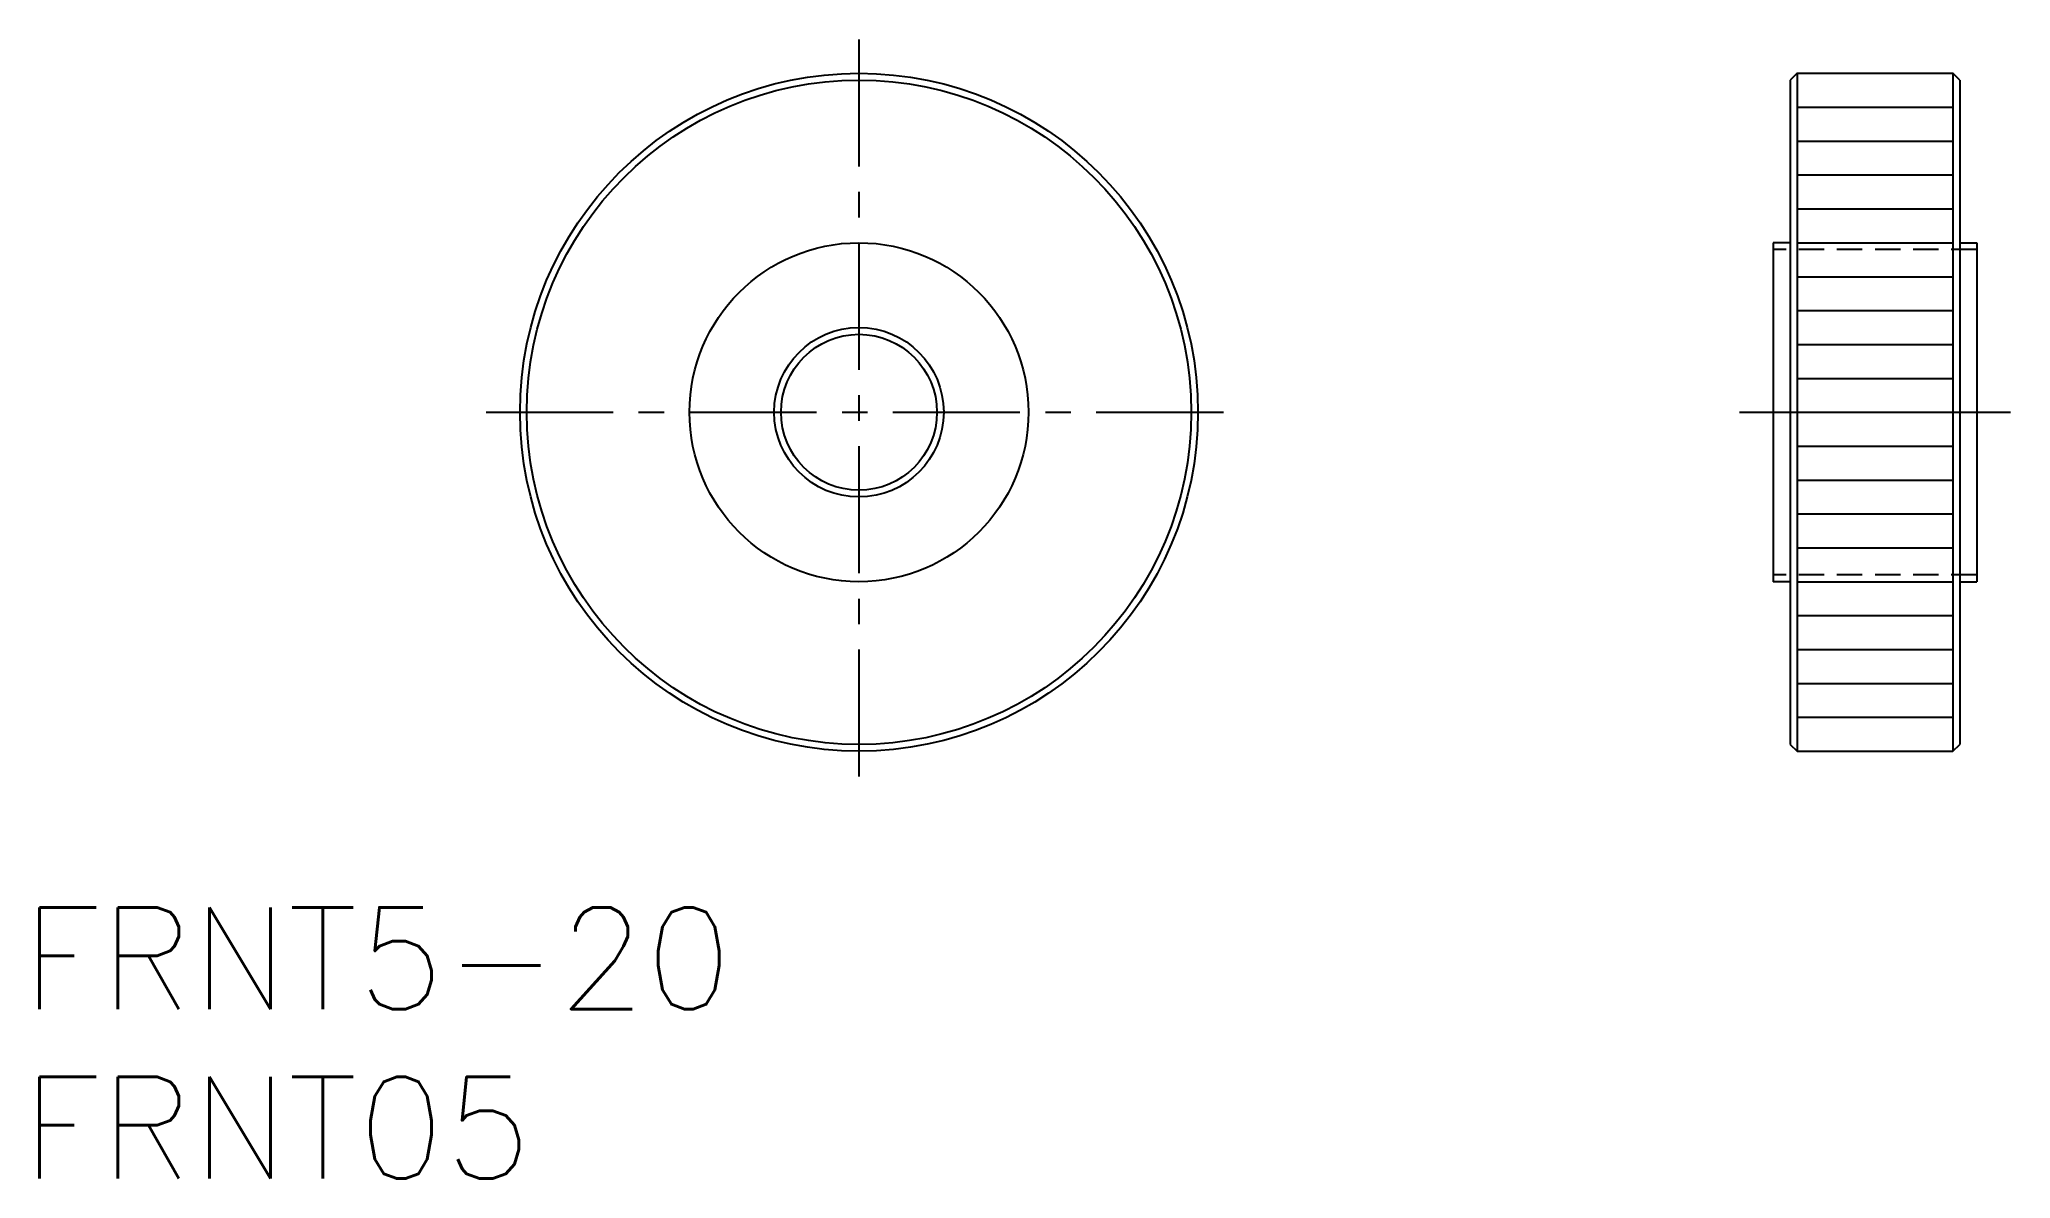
# Model space of a CAD drawing. Extents: x 25.3 to 83.5, y 10.9 to 44.6.
import ezdxf

# ---------------------------------------------------------------- set-up
doc = ezdxf.new("R2010")
doc.units = 0
doc.header["$LTSCALE"] = 3
doc.linetypes.add('CENTER', pattern=[2, 1.25, -0.25, 0.25, -0.25])
doc.linetypes.add('HIDDEN', pattern=[0.375, 0.25, -0.125])
doc.layers.get('0').update_dxf_attribs({"linetype": 'CONTINUOUS'})
doc.layers.add('CENTER', color=1, linetype='CENTER')
doc.styles.get("Standard").update_dxf_attribs({"font": 'romans.shx', "bigfont": 'bigfont.shx'})

msp = doc.modelspace()

# ---------------------------------------------------------------- linework, layer by layer
at = {"color": 7, "linetype": 'CONTINUOUS'}
for p, q in [((77.192, 43.553), (76.992, 43.353)), ((76.992, 43.353), (76.992, 23.753)), ((77.192, 43.553), (81.792, 43.553)), ((77.192, 43.553), (77.192, 23.553)), ((81.792, 43.553), (81.792, 23.553)), ((81.992, 43.353), (81.792, 43.553)), ((81.992, 43.353), (81.992, 23.753)), ((76.492, 38.553), (76.492, 28.553)), ((76.992, 38.553), (76.492, 38.553)), ((81.992, 38.553), (82.492, 38.553)), ((82.492, 38.553), (82.492, 28.553)), ((76.992, 28.553), (76.492, 28.553)), ((81.992, 28.553), (82.492, 28.553)), ((76.992, 23.753), (77.192, 23.553)), ((77.192, 23.553), (81.792, 23.553)), ((81.792, 23.553), (81.992, 23.753))]:
    msp.add_line(p, q, dxfattribs=at)
at = {"color": 3, "linetype": 'CONTINUOUS'}
for p, q in [((77.192, 42.553), (81.792, 42.553)), ((77.192, 41.553), (81.792, 41.553)), ((77.192, 40.553), (81.792, 40.553)), ((77.192, 39.553), (81.792, 39.553)), ((77.192, 38.553), (81.792, 38.553)), ((77.192, 37.553), (81.792, 37.553)), ((77.192, 36.553), (81.792, 36.553)), ((77.192, 35.553), (81.792, 35.553)), ((77.192, 34.553), (81.792, 34.553)), ((77.192, 33.553), (81.792, 33.553)), ((77.192, 32.553), (81.792, 32.553)), ((77.192, 31.553), (81.792, 31.553)), ((77.192, 30.553), (81.792, 30.553)), ((77.192, 29.553), (81.792, 29.553)), ((77.192, 28.553), (81.792, 28.553)), ((77.192, 27.553), (81.792, 27.553)), ((77.192, 26.553), (81.792, 26.553)), ((77.192, 25.553), (81.792, 25.553)), ((77.192, 24.553), (81.792, 24.553))]:
    msp.add_line(p, q, dxfattribs=at)
at = {"color": 3, "linetype": 'HIDDEN'}
for p, q in [((82.492, 38.353), (76.492, 38.353)), ((82.492, 28.753), (76.492, 28.753))]:
    msp.add_line(p, q, dxfattribs=at)
at = {"color": 7, "linetype": 'CONTINUOUS'}
for radius in [10, 9.8, 5, 2.3]:
    msp.add_circle((49.518, 33.553), radius, dxfattribs=at)
at = {"color": 3, "linetype": 'CONTINUOUS'}
msp.add_circle((49.518, 33.553), 2.5, dxfattribs=at)
at = {"layer": 'CENTER', "color": 1, "linetype": 'CENTER'}
for p, q in [((49.518, 44.553), (49.518, 22.553)), ((38.518, 33.553), (60.518, 33.553)), ((75.492, 33.553), (83.492, 33.553))]:
    msp.add_line(p, q, dxfattribs=at)

# ---------------------------------------------------------------- texts
for s, p in [('FRNT5-20', (24.826, 15.945)), ('FRNT05', (24.826, 10.945))]:
    msp.add_text(s, height=3).set_placement(p)

doc.saveas('drawing.dxf')
